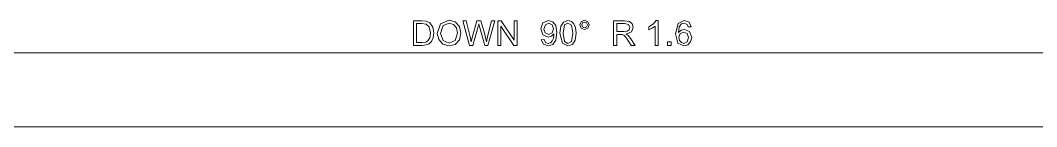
# Model space of a CAD drawing. Extents: x 0 to 2200, y 1000 to 1655.
# Drawn here: x 994.7 to 1136.1, y 1382.6 to 1397.4 of the extents above; entities that cross this region are included whole.
import ezdxf

# ---------------------------------------------------------------- set-up
doc = ezdxf.new("R2010")
doc.units = 0
doc.layers.add('Layer0', color=7, linetype='BYLAYER', lineweight=5)
doc.layers.add('MTEXT', color=7, linetype='BYLAYER', lineweight=5)

msp = doc.modelspace()

# ---------------------------------------------------------------- linework, layer by layer
at = {"layer": 'Layer0', "color": 2, "true_color": 0xffff00}
msp.add_line((889.77, 1392.9), (1248.77, 1392.9), dxfattribs=at)
at = {"layer": 'Layer0'}
msp.add_line((894.77, 1382.61), (1243.77, 1382.61), dxfattribs=at)
at = {"layer": 'MTEXT'}
for p, q in [((1049.36, 1393.94), (1049.36, 1397.38)), ((1049.36, 1397.38), (1050.55, 1397.38)), ((1050.55, 1397.38), (1051.16, 1397.33)), ((1051.16, 1397.33), (1051.66, 1397.09)), ((1053.15, 1396.96), (1054.34, 1397.44)), ((1054.34, 1397.44), (1055.2, 1397.22)), ((1057.17, 1393.94), (1056.26, 1397.38)), ((1056.26, 1397.38), (1056.73, 1397.38)), ((1056.73, 1397.38), (1057.25, 1395.13)), ((1057.55, 1395.06), (1058.21, 1397.38)), ((1058.21, 1397.38), (1058.76, 1397.38)), ((1058.76, 1397.38), (1059.25, 1395.64)), ((1059.69, 1395.17), (1060.23, 1397.38)), ((1060.69, 1397.38), (1059.74, 1393.94)), ((1060.23, 1397.38), (1060.69, 1397.38)), ((1061.11, 1393.94), (1061.11, 1397.38)), ((1061.11, 1397.38), (1061.57, 1397.38)), ((1061.57, 1397.38), (1063.38, 1394.68)), ((1063.38, 1394.68), (1063.38, 1397.38)), ((1063.38, 1397.38), (1063.82, 1397.38)), ((1063.82, 1397.38), (1063.82, 1393.94)), ((1067.39, 1397.08), (1068.16, 1397.4)), ((1068.16, 1397.4), (1068.78, 1397.22)), ((1070.25, 1397.19), (1070.88, 1397.4)), ((1070.88, 1397.4), (1071.36, 1397.28)), ((1072.72, 1397.25), (1073.18, 1397.44)), ((1073.18, 1397.44), (1073.64, 1397.25)), ((1077.2, 1393.94), (1077.2, 1397.38)), ((1077.2, 1397.38), (1078.73, 1397.38)), ((1078.73, 1397.38), (1079.43, 1397.29)), ((1082.77, 1396.94), (1083.15, 1397.4)), ((1083.15, 1397.4), (1083.42, 1397.4)), ((1083.42, 1397.4), (1083.42, 1393.94)), ((1086.19, 1397), (1087.06, 1397.4)), ((1087.06, 1397.4), (1087.72, 1397.17)), ((1050.54, 1396.98), (1049.82, 1396.98)), ((1049.82, 1396.98), (1049.82, 1394.35)), ((1051.13, 1396.91), (1050.54, 1396.98)), ((1051.56, 1396.52), (1051.13, 1396.91)), ((1051.74, 1395.69), (1051.56, 1396.52)), ((1051.66, 1397.09), (1052.07, 1396.5)), ((1052.07, 1396.5), (1052.21, 1395.68)), ((1052.69, 1395.62), (1053.15, 1396.96)), ((1053.51, 1396.72), (1053.16, 1395.61)), ((1054.35, 1397.05), (1053.51, 1396.72)), ((1054.96, 1396.88), (1054.35, 1397.05)), ((1055.37, 1396.39), (1054.96, 1396.88)), ((1055.2, 1397.22), (1055.79, 1396.58)), ((1055.52, 1395.66), (1055.37, 1396.39)), ((1055.79, 1396.58), (1055.99, 1395.66)), ((1058.37, 1396.56), (1057.64, 1393.94)), ((1058.47, 1396.97), (1058.37, 1396.56)), ((1058.58, 1396.56), (1058.47, 1396.97)), ((1059.3, 1393.94), (1058.58, 1396.56)), ((1063.35, 1393.94), (1061.54, 1396.64)), ((1061.54, 1396.64), (1061.54, 1393.94)), ((1067.08, 1396.23), (1067.39, 1397.08)), ((1067.38, 1395.42), (1067.08, 1396.23)), ((1067.73, 1396.82), (1067.52, 1396.22)), ((1067.52, 1396.22), (1067.71, 1395.69)), ((1068.22, 1397.05), (1067.73, 1396.82)), ((1068.68, 1396.83), (1068.22, 1397.05)), ((1068.88, 1396.26), (1068.68, 1396.83)), ((1068.69, 1395.69), (1068.88, 1396.26)), ((1068.78, 1397.22), (1069.2, 1396.7)), ((1069.2, 1396.7), (1069.35, 1395.73)), ((1069.76, 1395.64), (1069.88, 1396.62)), ((1069.88, 1396.62), (1070.25, 1397.19)), ((1070.41, 1396.8), (1070.19, 1395.64)), ((1070.87, 1397.05), (1070.41, 1396.8)), ((1071.37, 1396.77), (1070.87, 1397.05)), ((1071.36, 1397.28), (1071.71, 1396.96)), ((1071.57, 1395.64), (1071.37, 1396.77)), ((1071.71, 1396.96), (1071.92, 1396.45)), ((1071.92, 1396.45), (1072, 1395.64)), ((1072.53, 1396.79), (1072.72, 1397.25)), ((1072.72, 1396.33), (1072.53, 1396.79)), ((1073.18, 1396.14), (1072.72, 1396.33)), ((1072.9, 1397.07), (1072.79, 1396.79)), ((1072.79, 1396.79), (1072.9, 1396.51)), ((1073.18, 1397.19), (1072.9, 1397.07)), ((1072.9, 1396.51), (1073.18, 1396.39)), ((1073.46, 1397.07), (1073.18, 1397.19)), ((1073.18, 1396.39), (1073.46, 1396.51)), ((1073.64, 1396.33), (1073.18, 1396.14)), ((1073.58, 1396.79), (1073.46, 1397.07)), ((1073.46, 1396.51), (1073.58, 1396.79)), ((1073.64, 1397.25), (1073.83, 1396.79)), ((1073.83, 1396.79), (1073.64, 1396.33)), ((1078.75, 1397), (1077.66, 1397)), ((1077.66, 1397), (1077.66, 1395.86)), ((1078.64, 1395.86), (1079.12, 1395.93)), ((1079.31, 1396.84), (1078.75, 1397)), ((1079.12, 1395.93), (1079.39, 1396.13)), ((1079.48, 1396.44), (1079.31, 1396.84)), ((1079.39, 1396.13), (1079.48, 1396.44)), ((1079.43, 1397.29), (1079.81, 1396.96)), ((1079.95, 1396.44), (1079.72, 1395.83)), ((1079.81, 1396.96), (1079.95, 1396.44)), ((1082.15, 1396.53), (1082.77, 1396.94)), ((1082.15, 1396.12), (1082.15, 1396.53)), ((1082.6, 1396.34), (1082.15, 1396.12)), ((1083, 1396.63), (1082.6, 1396.34)), ((1083, 1393.94), (1083, 1396.63)), ((1085.82, 1395.55), (1086.19, 1397)), ((1086.36, 1396.51), (1086.24, 1395.72)), ((1086.24, 1395.72), (1086.62, 1396.06)), ((1086.68, 1396.94), (1086.36, 1396.51)), ((1086.62, 1396.06), (1087.08, 1396.17)), ((1087.03, 1397.05), (1086.68, 1396.94)), ((1087.45, 1396.87), (1087.03, 1397.05)), ((1087.08, 1396.17), (1087.8, 1395.86)), ((1087.61, 1396.51), (1087.45, 1396.87)), ((1088.03, 1396.54), (1087.61, 1396.51)), ((1087.72, 1397.17), (1088.03, 1396.54)), ((1051.09, 1394.41), (1051.39, 1394.59)), ((1051.39, 1394.59), (1051.65, 1395.02)), ((1051.65, 1395.02), (1051.74, 1395.69)), ((1052.12, 1394.99), (1051.88, 1394.48)), ((1052.21, 1395.68), (1052.12, 1394.99)), ((1052.89, 1394.76), (1052.69, 1395.62)), ((1053.47, 1394.12), (1052.89, 1394.76)), ((1053.16, 1395.61), (1053.5, 1394.63)), ((1053.5, 1394.63), (1054.34, 1394.27)), ((1054.34, 1394.27), (1055.18, 1394.63)), ((1055.18, 1394.63), (1055.52, 1395.66)), ((1055.77, 1394.72), (1055.18, 1394.09)), ((1055.99, 1395.66), (1055.77, 1394.72)), ((1057.25, 1395.13), (1057.4, 1394.42)), ((1057.4, 1394.42), (1057.55, 1395.06)), ((1059.25, 1395.64), (1059.52, 1394.42)), ((1059.52, 1394.42), (1059.69, 1395.17)), ((1067.15, 1394.74), (1067.55, 1394.77)), ((1067.45, 1394.11), (1067.15, 1394.74)), ((1068.1, 1395.11), (1067.38, 1395.42)), ((1067.55, 1394.77), (1067.75, 1394.36)), ((1067.71, 1395.69), (1068.2, 1395.48)), ((1068.58, 1395.23), (1068.1, 1395.11)), ((1068.2, 1395.48), (1068.69, 1395.69)), ((1068.46, 1394.32), (1068.7, 1394.56)), ((1068.92, 1395.56), (1068.58, 1395.23)), ((1068.7, 1394.56), (1068.86, 1394.96)), ((1069.2, 1394.68), (1068.78, 1394.09)), ((1068.86, 1394.96), (1068.92, 1395.48)), ((1068.92, 1395.48), (1068.92, 1395.56)), ((1069.35, 1395.73), (1069.2, 1394.68)), ((1070.1, 1394.24), (1069.76, 1395.64)), ((1070.19, 1395.64), (1070.39, 1394.51)), ((1070.39, 1394.51), (1070.88, 1394.23)), ((1070.88, 1394.23), (1071.37, 1394.51)), ((1071.37, 1394.51), (1071.57, 1395.64)), ((1071.88, 1394.66), (1071.5, 1394.08)), ((1072, 1395.64), (1071.88, 1394.66)), ((1077.66, 1395.86), (1078.64, 1395.86)), ((1078.19, 1395.47), (1077.66, 1395.47)), ((1077.66, 1395.47), (1077.66, 1393.94)), ((1078.44, 1395.45), (1078.19, 1395.47)), ((1078.65, 1395.36), (1078.44, 1395.45)), ((1078.88, 1395.13), (1078.65, 1395.36)), ((1079.21, 1394.66), (1078.88, 1395.13)), ((1079.72, 1395.83), (1078.98, 1395.51)), ((1078.98, 1395.51), (1079.26, 1395.33)), ((1079.66, 1393.94), (1079.21, 1394.66)), ((1079.26, 1395.33), (1079.64, 1394.88)), ((1079.64, 1394.88), (1080.23, 1393.94)), ((1086.15, 1394.27), (1085.82, 1395.55)), ((1086.51, 1395.59), (1086.31, 1395.06)), ((1086.31, 1395.06), (1086.4, 1394.64)), ((1086.4, 1394.64), (1086.66, 1394.33)), ((1086.99, 1395.8), (1086.51, 1395.59)), ((1087.47, 1395.59), (1086.99, 1395.8)), ((1087.66, 1395.03), (1087.47, 1395.59)), ((1087.47, 1394.45), (1087.66, 1395.03)), ((1087.8, 1395.86), (1088.09, 1395.06)), ((1088.09, 1395.06), (1087.95, 1394.46)), ((1050.6, 1393.94), (1049.36, 1393.94)), ((1049.82, 1394.35), (1050.55, 1394.35)), ((1050.55, 1394.35), (1051.09, 1394.41)), ((1051.16, 1394), (1050.6, 1393.94)), ((1051.57, 1394.17), (1051.16, 1394)), ((1051.88, 1394.48), (1051.57, 1394.17)), ((1054.34, 1393.88), (1053.47, 1394.12)), ((1055.18, 1394.09), (1054.34, 1393.88)), ((1057.64, 1393.94), (1057.17, 1393.94)), ((1059.74, 1393.94), (1059.3, 1393.94)), ((1061.54, 1393.94), (1061.11, 1393.94)), ((1063.82, 1393.94), (1063.35, 1393.94)), ((1068.11, 1393.88), (1067.45, 1394.11)), ((1067.75, 1394.36), (1068.12, 1394.23)), ((1068.78, 1394.09), (1068.11, 1393.88)), ((1068.12, 1394.23), (1068.46, 1394.32)), ((1070.88, 1393.88), (1070.1, 1394.24)), ((1071.5, 1394.08), (1070.88, 1393.88)), ((1077.66, 1393.94), (1077.2, 1393.94)), ((1080.23, 1393.94), (1079.66, 1393.94)), ((1083.42, 1393.94), (1083, 1393.94)), ((1084.74, 1393.94), (1084.74, 1394.42)), ((1084.74, 1394.42), (1085.22, 1394.42)), ((1085.22, 1393.94), (1084.74, 1393.94)), ((1085.22, 1394.42), (1085.22, 1393.94)), ((1087.02, 1393.88), (1086.15, 1394.27)), ((1086.66, 1394.33), (1087.01, 1394.23)), ((1087.01, 1394.23), (1087.47, 1394.45)), ((1087.57, 1394.03), (1087.02, 1393.88)), ((1087.95, 1394.46), (1087.57, 1394.03))]:
    msp.add_line(p, q, dxfattribs=at)

doc.saveas('drawing.dxf')
